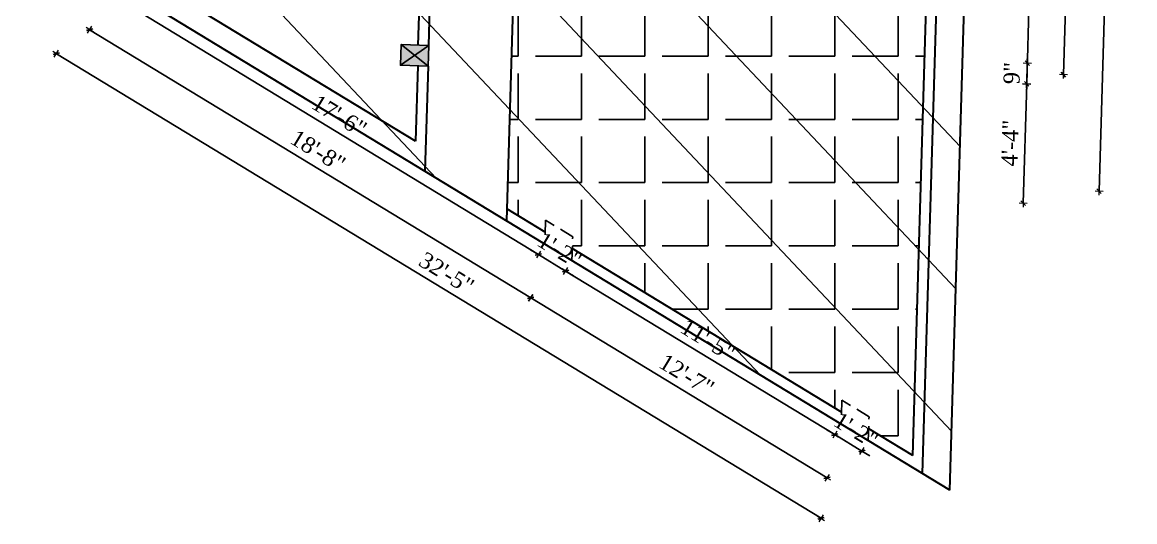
# Model space of a CAD drawing. Header units: inches. Extents: x 4069 to 291496, y -47643 to 12535.
# Drawn here: x 136899.9 to 137383.1, y -23355.2 to -23138.1 of the extents above; entities that cross this region are included whole.
import ezdxf

# ---------------------------------------------------------------- set-up
doc = ezdxf.new("R2010")
doc.units = ezdxf.units.IN
doc.header["$LTSCALE"] = 5
doc.header["$MEASUREMENT"] = 0
doc.linetypes.add('HIDDEN', pattern=[0.375, 0.25, -0.125])
doc.layers.add('A-WALL', color=7, linetype='Continuous', lineweight=9)
doc.layers.add('Dimension', color=7, linetype='Continuous', lineweight=18)
doc.layers.add('dim line', color=7, linetype='Continuous', lineweight=15, true_color=0xfab2b2)
doc.layers.add('WALL', color=7, linetype='Continuous')
doc.styles.add('ordinary', font='times.ttf')
doc.dimstyles.new('Copy of 96', dxfattribs={"dimtxt": 7, "dimasz": 4, "dimexe": 0.5, "dimexo": 0.5, "dimgap": 3, "dimtad": 1, "dimdec": 1, "dimzin": 11, "dimdsep": 46, "dimlunit": 4, "dimtxsty": 'ordinary', "dimblk": 'OBLIQUE', "dimcen": 0.09, "dimse1": 1, "dimse2": 1, "dimclrt": 6, "dimazin": 0, "dimtfac": 1, "dimtdec": 1, "dimtix": 1, "dimtmove": 2, "dimatfit": 3, "dimldrblk": 'leader', "dimfxl": 0.5, "dimfxlon": 1, "dimtolj": 1, "dimtzin": 0, "dimarcsym": 0})

# ---------------------------------------------------------------- blocks, each defined once
blk = doc.blocks.new('oblique')
at = {"color": 0, "lineweight": -2}
blk.add_line((0.25, 0.25), (-0.25, -0.25), dxfattribs=at)
at = {"layer": 'dim line', "lineweight": 9}
for p, q in [((-0.4375, 0), (0.4375, 0)), ((0, 0.4375), (0, -0.4375))]:
    blk.add_line(p, q, dxfattribs=at)
blk = doc.blocks.new('*D3968')
at = {"layer": 'A-WALL', "color": 0, "lineweight": -2, "ltscale": 50, "transparency": 16777216}
blk.add_line((137356.52, -23011.59), (137352.07, -23160.87), dxfattribs=at)
at = {"layer": 'Defpoints', "color": 0, "ltscale": 50, "transparency": 16777216}
for p in [(137080.72, -23003.36), (137076.26, -23152.64), (137352.07, -23160.87)]:
    blk.add_point(p, dxfattribs=at)
at = {"layer": 'A-WALL', "color": 0, "lineweight": -2, "ltscale": 50, "transparency": 16777216, "xscale": 4, "yscale": 4, "zscale": 4}
for p, rotation in [((137356.52, -23011.59), 88.28998542889862), ((137352.07, -23160.87), 268.2899854288986)]:
    blk.add_blockref('oblique', p, dxfattribs=dict(at, rotation=rotation))
at = {"layer": 'A-WALL', "color": 6, "ltscale": 50, "transparency": 16777216, "insert": (137347.74, -23086.04), "char_height": 7, "attachment_point": 5, "rotation": 88.29, "style": 'ordinary'}
blk.add_mtext('\\A1;12\'-5"', dxfattribs=at)
blk = doc.blocks.new('_OBLIQUE')
at = {"color": 0, "linetype": 'ByBlock'}
blk.add_line((-0.5, -0.5), (0.5, 0.5), dxfattribs=at)
blk = doc.blocks.new('leader')
at = {"layer": 'Dimension'}
for p, q in [((0, -4.33), (0, 4.33)), ((-4.42, 0), (4.42, 0))]:
    blk.add_line(p, q, dxfattribs=at)
blk = doc.blocks.new('*D3969')
at = {"layer": 'A-WALL', "color": 0, "lineweight": -2, "ltscale": 50, "transparency": 16777216}
blk.add_line((137381.33, -22751.27), (137367.58, -23211.57), dxfattribs=at)
at = {"layer": 'Defpoints', "color": 0, "ltscale": 50, "transparency": 16777216}
for p in [(137088.5, -22742.53), (137074.76, -23202.83), (137367.58, -23211.57)]:
    blk.add_point(p, dxfattribs=at)
at = {"layer": 'A-WALL', "color": 0, "lineweight": -2, "ltscale": 50, "transparency": 16777216, "xscale": 4, "yscale": 4, "zscale": 4}
for p, rotation in [((137381.33, -22751.27), 88.28998542889862), ((137367.58, -23211.57), 268.2899854288986)]:
    blk.add_blockref('oblique', p, dxfattribs=dict(at, rotation=rotation))
at = {"layer": 'A-WALL', "color": 6, "ltscale": 50, "transparency": 16777216, "insert": (137367.9, -22981.22), "char_height": 7, "attachment_point": 5, "rotation": 88.29, "style": 'ordinary'}
blk.add_mtext('\\A1;38\'-5"', dxfattribs=at)
blk = doc.blocks.new('*D3970')
at = {"layer": 'A-WALL', "color": 0, "lineweight": -2, "ltscale": 50, "transparency": 16777216}
for p, q in [((137252.79, -23317.31), (137249.37, -23315.24)), ((137264.58, -23324.48), (137252.79, -23317.31)), ((137264.58, -23324.48), (137268, -23326.56))]:
    blk.add_line(p, q, dxfattribs=at)
at = {"layer": 'Defpoints', "color": 0, "ltscale": 50, "transparency": 16777216}
for p in [(137255.56, -23312.75), (137252.79, -23317.31), (137267.35, -23319.92)]:
    blk.add_point(p, dxfattribs=at)
at = {"layer": 'A-WALL', "color": 0, "lineweight": -2, "ltscale": 50, "transparency": 16777216, "xscale": 4, "yscale": 4, "zscale": 4}
for p, rotation in [((137252.79, -23317.31), 328.7014709228609), ((137264.58, -23324.48), 148.7014709228609)]:
    blk.add_blockref('oblique', p, dxfattribs=dict(at, rotation=rotation))
at = {"layer": 'A-WALL', "color": 6, "ltscale": 50, "transparency": 16777216, "insert": (137262.06, -23315.34), "char_height": 7, "attachment_point": 5, "rotation": 328.7015, "style": 'ordinary'}
blk.add_mtext('\\A1;1\'-2"', dxfattribs=at)
blk = doc.blocks.new('*D3971')
at = {"layer": 'A-WALL', "color": 0, "lineweight": -2, "ltscale": 50, "transparency": 16777216}
blk.add_line((137252.79, -23317.31), (137135.86, -23246.22), dxfattribs=at)
at = {"layer": 'Defpoints', "color": 0, "ltscale": 50, "transparency": 16777216}
for p in [(137138.63, -23241.66), (137135.86, -23246.22), (137255.56, -23312.75)]:
    blk.add_point(p, dxfattribs=at)
at = {"layer": 'A-WALL', "color": 0, "lineweight": -2, "ltscale": 50, "transparency": 16777216, "xscale": 4, "yscale": 4, "zscale": 4}
for p, rotation in [((137135.86, -23246.22), 148.7014709249468), ((137252.79, -23317.31), 328.7014709249468)]:
    blk.add_blockref('oblique', p, dxfattribs=dict(at, rotation=rotation))
at = {"layer": 'A-WALL', "color": 6, "ltscale": 50, "transparency": 16777216, "insert": (137197.73, -23276.16), "char_height": 7, "attachment_point": 5, "rotation": 328.7015, "style": 'ordinary'}
blk.add_mtext('\\A1;11\'-5"', dxfattribs=at)
blk = doc.blocks.new('*D3972')
at = {"layer": 'A-WALL', "color": 0, "lineweight": -2, "ltscale": 50, "transparency": 16777216}
for p, q in [((137124.07, -23239.05), (137120.65, -23236.98)), ((137135.86, -23246.22), (137124.07, -23239.05)), ((137135.86, -23246.22), (137139.27, -23248.3))]:
    blk.add_line(p, q, dxfattribs=at)
at = {"layer": 'Defpoints', "color": 0, "ltscale": 50, "transparency": 16777216}
for p in [(137126.84, -23234.49), (137124.07, -23239.05), (137138.63, -23241.66)]:
    blk.add_point(p, dxfattribs=at)
at = {"layer": 'A-WALL', "color": 0, "lineweight": -2, "ltscale": 50, "transparency": 16777216, "xscale": 4, "yscale": 4, "zscale": 4}
for p, rotation in [((137124.07, -23239.05), 328.7014709249468), ((137135.86, -23246.22), 148.7014709249468)]:
    blk.add_blockref('oblique', p, dxfattribs=dict(at, rotation=rotation))
at = {"layer": 'A-WALL', "color": 6, "ltscale": 50, "transparency": 16777216, "insert": (137133.34, -23237.08), "char_height": 7, "attachment_point": 5, "rotation": 328.7015, "style": 'ordinary'}
blk.add_mtext('\\A1;1\'-2"', dxfattribs=at)
blk = doc.blocks.new('*D3973')
at = {"layer": 'A-WALL', "color": 0, "lineweight": -2, "ltscale": 50, "transparency": 16777216}
blk.add_line((137124.07, -23239.05), (136944.25, -23129.73), dxfattribs=at)
at = {"layer": 'Defpoints', "color": 0, "ltscale": 50, "transparency": 16777216}
for p in [(136947.02, -23125.16), (136944.25, -23129.73), (137126.84, -23234.49)]:
    blk.add_point(p, dxfattribs=at)
at = {"layer": 'A-WALL', "color": 0, "lineweight": -2, "ltscale": 50, "transparency": 16777216, "xscale": 4, "yscale": 4, "zscale": 4}
for p, rotation in [((136944.25, -23129.73), 148.7014709249468), ((137124.07, -23239.05), 328.7014709249468)]:
    blk.add_blockref('oblique', p, dxfattribs=dict(at, rotation=rotation))
at = {"layer": 'A-WALL', "color": 6, "ltscale": 50, "transparency": 16777216, "insert": (137037.57, -23178.78), "char_height": 7, "attachment_point": 5, "rotation": 328.7015, "style": 'ordinary'}
blk.add_mtext('\\A1;17\'-6"', dxfattribs=at)
blk = doc.blocks.new('*D3975')
at = {"layer": 'A-WALL', "color": 0, "lineweight": -2, "ltscale": 50, "transparency": 16777216}
blk.add_line((136929.1, -23141.36), (137120.71, -23257.86), dxfattribs=at)
at = {"layer": 'Defpoints', "color": 0, "ltscale": 50, "transparency": 16777216}
for p in [(136941.13, -23121.58), (137132.74, -23238.07), (137120.71, -23257.86)]:
    blk.add_point(p, dxfattribs=at)
at = {"layer": 'A-WALL', "color": 0, "lineweight": -2, "ltscale": 50, "transparency": 16777216, "xscale": 4, "yscale": 4, "zscale": 4}
for p, rotation in [((136929.1, -23141.36), 148.701470922781), ((137120.71, -23257.86), 328.701470922781)]:
    blk.add_blockref('oblique', p, dxfattribs=dict(at, rotation=rotation))
at = {"layer": 'A-WALL', "color": 6, "ltscale": 50, "transparency": 16777216, "insert": (137028.31, -23194), "char_height": 7, "attachment_point": 5, "rotation": 328.7015, "style": 'ordinary'}
blk.add_mtext('\\A1;18\'-8"', dxfattribs=at)
blk = doc.blocks.new('*D3976')
at = {"layer": 'A-WALL', "color": 0, "lineweight": -2, "ltscale": 50, "transparency": 16777216}
blk.add_line((137120.71, -23257.86), (137249.43, -23336.11), dxfattribs=at)
at = {"layer": 'Defpoints', "color": 0, "ltscale": 50, "transparency": 16777216}
for p in [(137132.74, -23238.07), (137261.46, -23316.33), (137249.43, -23336.11)]:
    blk.add_point(p, dxfattribs=at)
at = {"layer": 'A-WALL', "color": 0, "lineweight": -2, "ltscale": 50, "transparency": 16777216, "xscale": 4, "yscale": 4, "zscale": 4}
for p, rotation in [((137120.71, -23257.86), 148.7014709249468), ((137249.43, -23336.11), 328.7014709249468)]:
    blk.add_blockref('oblique', p, dxfattribs=dict(at, rotation=rotation))
at = {"layer": 'A-WALL', "color": 6, "ltscale": 50, "transparency": 16777216, "insert": (137188.48, -23291.37), "char_height": 7, "attachment_point": 5, "rotation": 328.7015, "style": 'ordinary'}
blk.add_mtext('\\A1;12\'-7"', dxfattribs=at)
blk = doc.blocks.new('*D3977')
at = {"layer": 'A-WALL', "color": 0, "lineweight": -2, "ltscale": 50, "transparency": 16777216}
blk.add_line((137246.82, -23353.69), (136914.7, -23151.77), dxfattribs=at)
at = {"layer": 'Defpoints', "color": 0, "ltscale": 50, "transparency": 16777216}
for p in [(136935.23, -23118), (136914.7, -23151.77), (137267.35, -23319.92)]:
    blk.add_point(p, dxfattribs=at)
at = {"layer": 'A-WALL', "color": 0, "lineweight": -2, "ltscale": 50, "transparency": 16777216, "xscale": 4, "yscale": 4, "zscale": 4}
for p, rotation in [((136914.7, -23151.77), 148.7014709227731), ((137246.82, -23353.69), 328.7014709227732)]:
    blk.add_blockref('oblique', p, dxfattribs=dict(at, rotation=rotation))
at = {"layer": 'A-WALL', "color": 6, "ltscale": 50, "transparency": 16777216, "insert": (137084.17, -23247.13), "char_height": 7, "attachment_point": 5, "rotation": 328.7015, "style": 'ordinary'}
blk.add_mtext('\\A1;32\'-5"', dxfattribs=at)
blk = doc.blocks.new('*D3989')
at = {"layer": 'A-WALL', "color": 0, "lineweight": -2, "ltscale": 50, "transparency": 16777216}
for p, q in [((137336.41, -23155.91), (137336.53, -23151.91)), ((137336.14, -23164.9), (137336.41, -23155.91)), ((137336.14, -23164.9), (137336.02, -23168.9))]:
    blk.add_line(p, q, dxfattribs=at)
at = {"layer": 'Defpoints', "color": 0, "ltscale": 50, "transparency": 16777216}
for p in [(137076.39, -23148.14), (137076.13, -23157.14), (137336.41, -23155.91)]:
    blk.add_point(p, dxfattribs=at)
at = {"layer": 'A-WALL', "color": 0, "lineweight": -2, "ltscale": 50, "transparency": 16777216, "xscale": 4, "yscale": 4, "zscale": 4}
for p, rotation in [((137336.41, -23155.91), 268.2899854288986), ((137336.14, -23164.9), 88.28998542889862)]:
    blk.add_blockref('oblique', p, dxfattribs=dict(at, rotation=rotation))
at = {"layer": 'A-WALL', "color": 6, "ltscale": 50, "transparency": 16777216, "insert": (137329.7, -23160.21), "char_height": 7, "attachment_point": 5, "rotation": 88.29, "style": 'ordinary'}
blk.add_mtext('\\A1;9"', dxfattribs=at)
blk = doc.blocks.new('*D4013')
at = {"layer": 'A-WALL', "color": 0, "lineweight": -2, "ltscale": 50, "transparency": 16777216}
blk.add_line((137336.14, -23164.9), (137340.59, -23015.62), dxfattribs=at)
at = {"layer": 'Defpoints', "color": 0, "ltscale": 50, "transparency": 16777216}
for p in [(137080.58, -23007.85), (137340.59, -23015.62), (137076.13, -23157.14)]:
    blk.add_point(p, dxfattribs=at)
at = {"layer": 'A-WALL', "color": 0, "lineweight": -2, "ltscale": 50, "transparency": 16777216, "xscale": 4, "yscale": 4, "zscale": 4}
for p, rotation in [((137340.59, -23015.62), 88.28998542889865), ((137336.14, -23164.9), 268.2899854288986)]:
    blk.add_blockref('oblique', p, dxfattribs=dict(at, rotation=rotation))
at = {"layer": 'A-WALL', "color": 6, "ltscale": 50, "transparency": 16777216, "insert": (137331.81, -23090.06), "char_height": 7, "attachment_point": 5, "rotation": 88.29, "style": 'ordinary'}
blk.add_mtext('\\A1;12\'-5"', dxfattribs=at)
blk = doc.blocks.new('*D3990')
at = {"layer": 'A-WALL', "color": 0, "lineweight": -2, "ltscale": 50, "transparency": 16777216}
blk.add_line((137336.14, -23164.9), (137334.59, -23216.76), dxfattribs=at)
at = {"layer": 'Defpoints', "color": 0, "ltscale": 50, "transparency": 16777216}
for p in [(137076.13, -23157.14), (137074.64, -23209), (137334.59, -23216.76)]:
    blk.add_point(p, dxfattribs=at)
at = {"layer": 'A-WALL', "color": 0, "lineweight": -2, "ltscale": 50, "transparency": 16777216, "xscale": 4, "yscale": 4, "zscale": 4}
for p, rotation in [((137336.14, -23164.9), 88.28998542889862), ((137334.59, -23216.76), 268.2899854288986)]:
    blk.add_blockref('oblique', p, dxfattribs=dict(at, rotation=rotation))
at = {"layer": 'A-WALL', "color": 6, "ltscale": 50, "transparency": 16777216, "insert": (137328.87, -23190.64), "char_height": 7, "attachment_point": 5, "rotation": 88.29, "style": 'ordinary'}
blk.add_mtext('\\A1;4\'-4"', dxfattribs=at)

msp = doc.modelspace()

# ---------------------------------------------------------------- hatches: boundary and pattern name
at = {"layer": 'WALL', "linetype": 'ByBlock', "ltscale": 5, "true_color": 0xf8991e}
h = msp.add_hatch(dxfattribs=at)
h.set_pattern_fill('ANSI31', color=30, scale=350, angle=448.2899854)
h.set_pattern_definition([(133.29, (133770.93, -30604.01), (-31.8453, -29.99899), [])])
h.paths.add_polyline_path([(137302.72795, -23341.42394), (136899.85762, -23096.4891), (136910.55405, -22738.20075), (137320.44341, -22748.0256)])
h = msp.add_hatch(dxfattribs=at)
h.set_pattern_fill('ANGLE', color=30, scale=100, angle=450)
h.set_pattern_definition([(90, (113987.795, -147562.83), (-27.5, 2e-14), [20, -7.5]), (180, (113987.795, -147562.83), (-2e-14, -27.5), [20, -7.5])])
h.paths.add_polyline_path([(137303.81344, -22752.13274), (137284.31855, -22751.67072), (137284.18426, -22756.16881), (137272.1874, -22755.88449), (137272.32169, -22751.38641), (137211.86104, -22749.95353), (137211.86104, -22784.46322), (137123.3309, -22782.36511), (137110.2907, -23219.16061), (137126.99508, -23229.31645), (137127.1495, -23224.14392), (137138.94083, -23231.31275), (137138.78641, -23236.48527), (137255.71706, -23307.57611), (137255.87148, -23302.40359), (137267.66281, -23309.57241), (137267.50839, -23314.74494), (137286.6693, -23326.39428)])
h.paths.add_polyline_path([(137189.81043, -23031.39972), (137191.41061, -22977.81239), (137215.31758, -22978.52628), (137213.71741, -23032.1136)], flags=16)
h = msp.add_hatch(color=30, dxfattribs=at)
h.dxf.hatch_style = 1
h.paths.add_polyline_path([(137070.26324, -23152.4616), (137076.12628, -23157.13864), (137076.39485, -23148.14265)])
h.paths.add_polyline_path([(137076.39485, -23148.14265), (137064.40019, -23147.78456), (137070.26324, -23152.4616)])
h.paths.add_polyline_path([(137070.26324, -23152.4616), (137064.40019, -23147.78456), (137064.13163, -23156.78055)])
h.paths.add_polyline_path([(137064.13163, -23156.78055), (137076.12628, -23157.13864), (137070.26324, -23152.4616)])

# ---------------------------------------------------------------- linework, layer by layer
at = {"color": 1, "ltscale": 5}
for p, q in [((137076.39485, -23148.14265), (137064.13163, -23156.78055)), ((137076.12628, -23157.13864), (137064.40019, -23147.78456))]:
    msp.add_line(p, q, dxfattribs=at)
at = {"layer": 'A-WALL', "lineweight": 30}
for p, q in [((137124.36044, -22747.87982), (137110.13628, -23224.33314)), ((137290.93662, -23334.25511), (137308.44655, -22747.74128)), ((137302.72795, -23341.42394), (137320.44341, -22748.0256)), ((137286.6693, -23326.39428), (137303.81344, -22752.13274)), ((137302.72795, -23341.42394), (136899.85762, -23096.4891)), ((137071.89685, -23148.00836), (137073.23002, -23103.35259)), ((137076.39485, -23148.14265), (137077.72802, -23103.48687)), ((137070.6494, -23189.79331), (136935.54045, -23107.65053)), ((137071.62829, -23157.00436), (137070.6494, -23189.79331)), ((137076.12628, -23157.13864), (137074.7623, -23202.82667)), ((137126.99508, -23229.31645), (137110.2907, -23219.16061)), ((137255.71706, -23307.57611), (137138.78641, -23236.48527)), ((137286.6693, -23326.39428), (137267.50839, -23314.74494))]:
    msp.add_line(p, q, dxfattribs=at)
at = {"layer": 'WALL', "color": 2, "linetype": 'ByBlock', "ltscale": 5}
msp.add_lwpolyline([(137076.12628, -23157.13864), (137076.39485, -23148.14265), (137064.40019, -23147.78456), (137064.13163, -23156.78055)], close=True, dxfattribs=at)
at = {"layer": 'WALL', "color": 2, "linetype": 'HIDDEN', "ltscale": 5}
for points in [[(137138.63199, -23241.6578), (137138.94083, -23231.31275), (137127.1495, -23224.14392), (137126.84066, -23234.48897)], [(137267.35397, -23319.91746), (137267.66281, -23309.57241), (137255.87148, -23302.40359), (137255.56264, -23312.74864)]]:
    msp.add_lwpolyline(points, close=True, dxfattribs=at)

# ---------------------------------------------------------------- dimensions: what is measured, and where the dimension line sits
at = {"layer": 'A-WALL', "ltscale": 50}
for base, p1, p2, angle, picture, middle in [((137367.58456, -23211.56865), (137088.50415, -22742.52879), (137074.7623, -23202.82667), 88.2899854, '*D3969', (137367.89784, -22981.22394)), ((137352.0652, -23160.87458), (137080.71735, -23003.35581), (137076.26057, -23152.64064), 88.2899854, '*D3968', (137347.73595, -23086.03639)), ((137340.59407, -23015.61624), (137076.12628, -23157.13864), (137080.58307, -23007.85381), 88.2899854, '*D4013', (137331.80804, -23090.06288)), ((136944.24782, -23129.72893), (137126.84066, -23234.48897), (136947.02293, -23125.1644), 328.7014709, '*D3973', (137037.57012, -23178.77677)), ((137336.40585, -23155.90508), (137076.12628, -23157.13864), (137076.39485, -23148.14265), 88.2899854, '*D3989', (137329.70384, -23160.207)), ((137334.58894, -23216.76441), (137076.12628, -23157.13864), (137074.63965, -23209.00382), 88.2899854, '*D3990', (137328.86601, -23190.63877)), ((137124.06555, -23239.0535), (137138.63199, -23241.6578), (137126.84066, -23234.48897), 328.7014709, '*D3972', (137133.33794, -23237.08384)), ((137249.43149, -23336.11483), (137132.73632, -23238.07339), (137261.4583, -23316.33305), 148.7014709, '*D3976', (137188.48393, -23291.37056)), ((137135.85687, -23246.22232), (137255.56264, -23312.74864), (137138.63199, -23241.6578), 328.7014709, '*D3971', (137197.73039, -23276.16192))]:
    dim = msp.add_linear_dim(base=base, p1=p1, p2=p2, angle=angle, dimstyle='Copy of 96', override={"dimdec": 0, "dimblk": 'oblique', "dimtdec": 0, "dimarcsym": 1}, dxfattribs=at)
    dim.commit()
    dim.dimension.update_dxf_attribs({"geometry": picture, "text_midpoint": middle})
for p1, p2, distance, picture, middle in [((137267.35397, -23319.91746), (136935.2316, -23117.99558), 39.52759, '*D3977', (137084.16651, -23247.12593)), ((136941.12727, -23121.57999), (137132.73632, -23238.07339), -23.15088, '*D3975', (137028.31317, -23194.00265)), ((137267.35397, -23319.91746), (137255.56264, -23312.74864), 5.34192, '*D3970', (137262.05992, -23315.34351))]:
    dim = msp.add_aligned_dim(p1=p1, p2=p2, distance=distance, dimstyle='Copy of 96', override={"dimdec": 0, "dimblk": 'oblique', "dimtdec": 0, "dimarcsym": 1}, dxfattribs=at)
    dim.commit()
    dim.dimension.update_dxf_attribs({"geometry": picture, "text_midpoint": middle})

doc.saveas('drawing.dxf')
